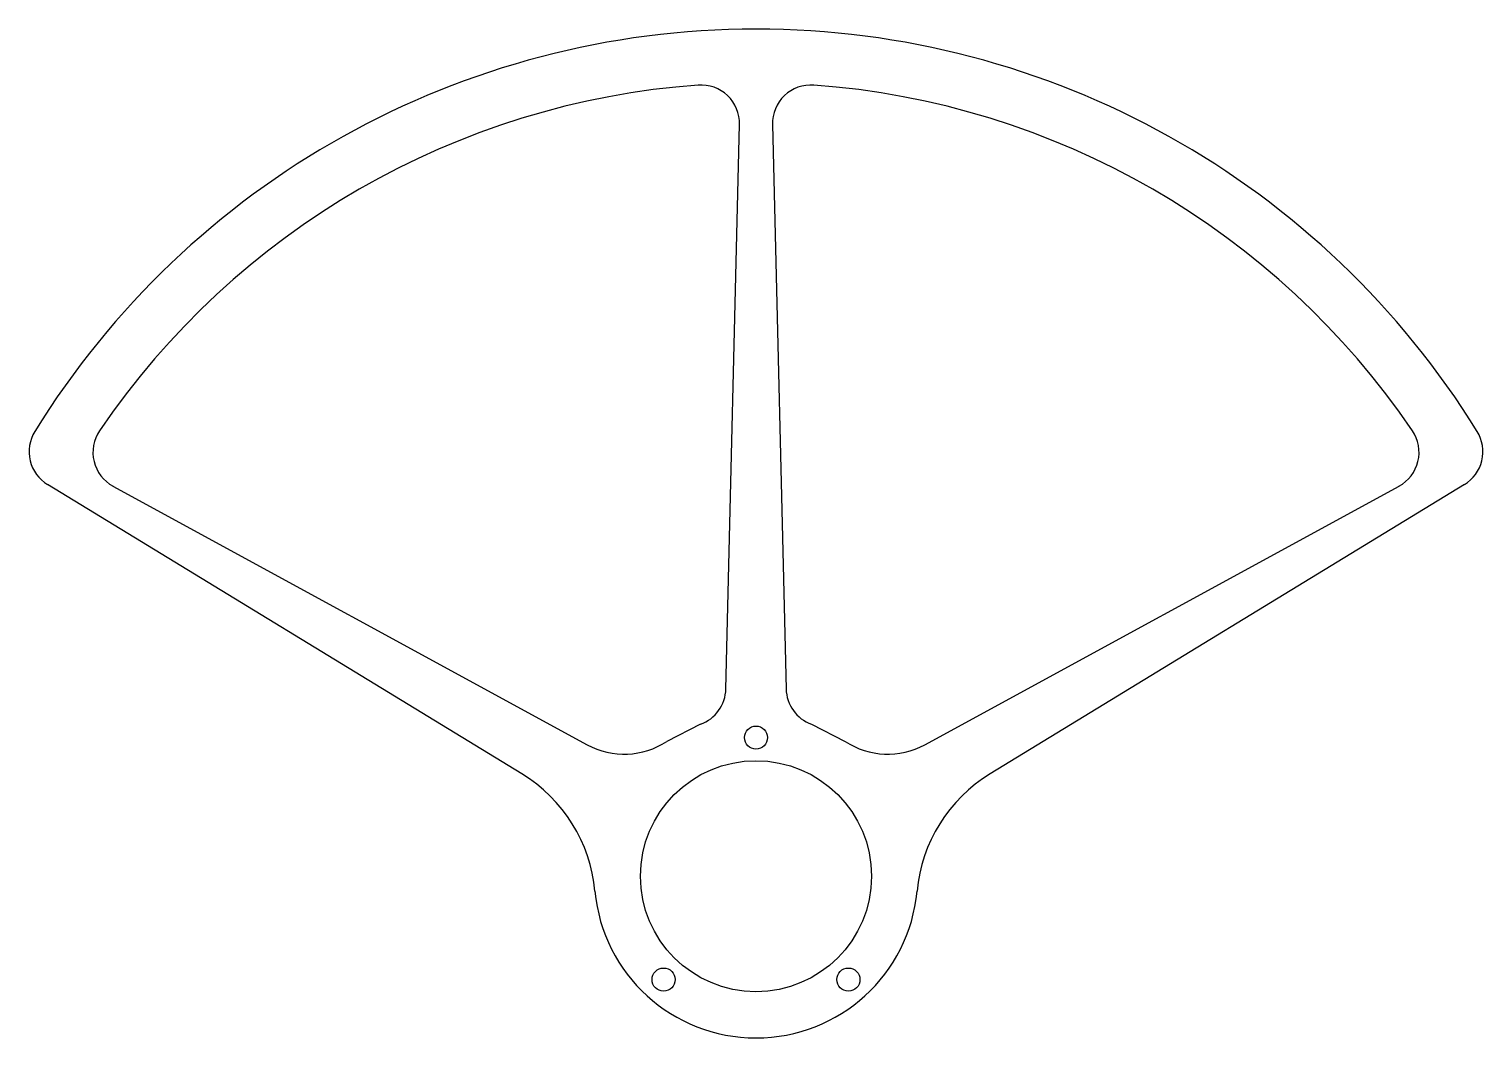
# Model space of a CAD drawing. Header units: millimetres. Extents: x -94 to 94, y -21 to 110.
import ezdxf

# ---------------------------------------------------------------- set-up
doc = ezdxf.new("R2010")
doc.units = ezdxf.units.MM

msp = doc.modelspace()

# ---------------------------------------------------------------- linework, layer by layer
for p, q in [((-3.91, 24.3), (-2.13, 97.62)), ((2.13, 97.62), (3.91, 24.3)), ((-30.41, 13.28), (-91.97, 50.85)), ((-83.48, 50.65), (-21.9, 17.07)), ((21.9, 17.07), (83.48, 50.65)), ((91.97, 50.85), (30.41, 13.28)), ((-7.2, 19.73), (-11.59, 17.51)), ((7.2, 19.73), (11.59, 17.51))]:
    msp.add_line(p, q)
for centre, radius in [((0, 18), 1.5), ((0, 0), 15), ((-12, -13.42), 1.5), ((12, -13.42), 1.5)]:
    msp.add_circle(centre, radius)
for centre, radius, start, end in [((0, 0), 110, 31.6642, 148.3358), ((0, 0), 103, 94.1715, 145.8285), ((-7.13, 97.74), 5, 358.609, 94.1715), ((7.13, 97.74), 5, 85.8285, 181.391), ((0, 0), 103, 34.1715, 85.8285), ((-89.37, 55.12), 5, 148.3358, 238.609), ((-81.08, 55.04), 5, 145.8285, 241.391), ((81.08, 55.04), 5, 298.609, 34.1715), ((89.37, 55.12), 5, 301.391, 31.6642), ((-8.91, 24.43), 5, 290.0385, 358.609), ((8.91, 24.43), 5, 181.391, 249.9615), ((-17.11, 25.85), 10, 241.391, 303.5047), ((-17.11, 25.85), 10, 241.391, 303.5047), ((17.11, 25.85), 10, 236.4953, 298.609), ((-40.82, -3.79), 20, 5.3031, 58.609), ((40.82, -3.79), 20, 121.391, 174.6969), ((0, 0), 21, 185.3031, 354.6969)]:
    msp.add_arc(centre, radius, start, end)

doc.saveas('drawing.dxf')
